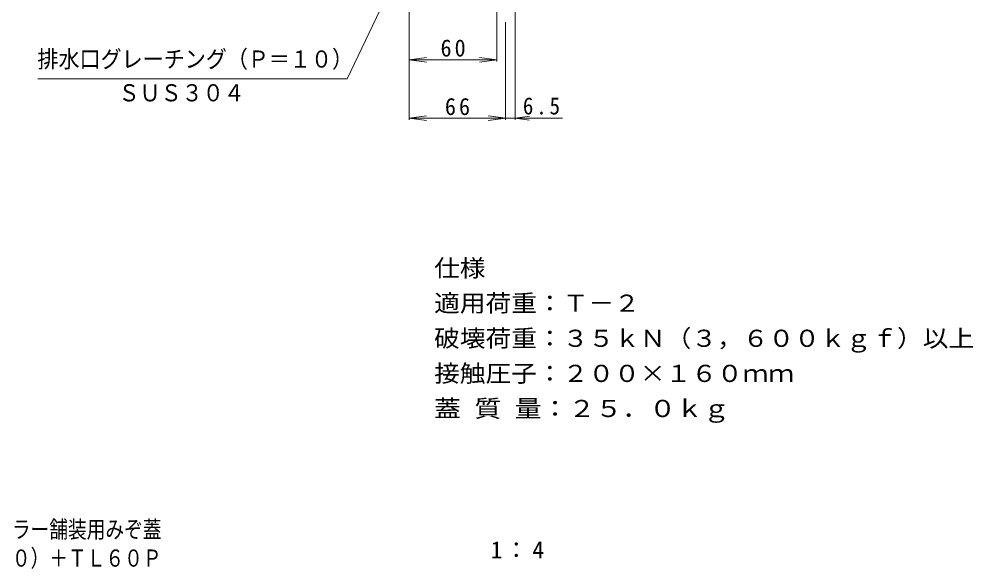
# Model space of a CAD drawing. Units: millimetres, scale not verified. Extents: x -584 to 700, y -548 to 542.
# Drawn here: x 48 to 700, y -548 to -172 of the extents above; entities that cross this region are included whole.
import ezdxf
from ezdxf.enums import TextEntityAlignment as Align

# ---------------------------------------------------------------- set-up
doc = ezdxf.new("R2010")
doc.units = ezdxf.units.MM
doc.header["$LTSCALE"] = 4
for name, color, linetype, lineweight in [('0-4_その他', 7, 'Continuous', 9), ('0-5_寸法', 7, 'Continuous', 9), ('0-E', 2, 'Continuous', 9)]:
    doc.layers.add(name, color=color, linetype=linetype, lineweight=lineweight)
doc.layers.add('F-5_F-5ﾚｲﾔ', color=2, linetype='Continuous')
doc.styles.add('ＭＳ ゴシック', font='')
doc.styles.get('ＭＳ ゴシック').set_extended_font_data('MS Gothic')

msp = doc.modelspace()

# ---------------------------------------------------------------- linework, layer by layer
at = {"layer": '0-4_その他'}
for p, q in [((387.154, -241.451), (387.154, -129.45)), ((314.654, -148.45), (314.654, -241.451)), ((374.654, -145.45), (374.654, -201.451)), ((380.654, -174.486), (380.654, -241.451)), ((314.654, -200.251), (326.551, -198.684)), ((314.654, -200.251), (326.551, -201.817)), ((314.654, -200.251), (374.654, -200.251)), ((374.654, -200.251), (362.757, -198.684)), ((374.654, -200.251), (362.757, -201.817)), ((314.654, -240.251), (326.551, -238.684)), ((314.654, -240.251), (326.551, -241.817)), ((314.654, -240.251), (380.654, -240.251)), ((380.654, -240.251), (368.757, -238.684)), ((380.654, -240.251), (368.757, -241.817)), ((380.654, -240.251), (370.739, -238.945)), ((380.654, -240.251), (370.739, -241.556)), ((380.654, -240.251), (387.154, -240.251)), ((387.154, -240.251), (397.068, -238.945)), ((387.154, -240.251), (397.068, -241.556)), ((387.154, -240.251), (419.612, -240.251))]:
    msp.add_line(p, q, dxfattribs=at)
at = {"layer": '0-E', "color": 7}
msp.add_lwpolyline([(60.617, -213.355), (272.316, -213.355), (314.654, -124.37)], dxfattribs=at)

# ---------------------------------------------------------------- texts
at = {"layer": '0-4_その他', "color": 2, "char_height": 11.73, "attachment_point": 7, "style": 'ＭＳ ゴシック'}
for s, insert in [('\\T1.27;\\W0.95;60', (336.154, -198.251)), ('\\T1.27;\\W0.95;66', (339.154, -238.251)), ('\\T1.27;\\W0.9;6.5', (392.526, -237.851))]:
    msp.add_mtext(s, dxfattribs=dict(at, insert=insert))
at = {"layer": '0-5_寸法', "color": 2, "style": 'ＭＳ ゴシック'}
for s, width, p in [('仕様', 1.1, (331.777, -352.088)), ('適用荷重：Ｔ－２', 1.1, (331.777, -376.088)), ('破壊荷重：３５ｋＮ（３，６００ｋｇｆ）以上', 1.1, (331.777, -400.088)), ('接触圧子：２００×１６０ｍｍ', 1.1, (331.777, -424.088)), ('蓋 質 量：２５．０ｋｇ', 1.15, (331.777, -448.088))]:
    msp.add_text(s, height=11.73, dxfattribs=dict(at, width=width)).set_placement(p, align=Align.BOTTOM_LEFT)
at = {"layer": '0-E', "style": 'ＭＳ ゴシック', "width": 0.9}
for s, p in [('排水口グレーチング（Ｐ＝１０）', (60.326, -209.168)), ('ＳＵＳ３０４', (115.799, -232.241))]:
    msp.add_text(s, height=11.73, dxfattribs=at).set_placement(p, align=Align.BOTTOM_LEFT)
at = {"layer": 'F-5_F-5ﾚｲﾔ', "style": 'ＭＳ ゴシック', "width": 0.8}
for s, p in [('タイル用\u3000充填深さ４０ｍｍ\u3000ステンレス目地\u3000集水桝用\u3000カラー舗装用みぞ蓋\u3000', (-315.553, -530.705)), ('\u3000\u3000\u3000\u3000\u3000\u3000\u3000\u3000\u3000\u3000\u3000\u3000\u3000\u3000\u3000ＳＥＷ－２－４５０（Ｐ＝１０）＋ＴＬ６０Ｐ', (-315.553, -550.367))]:
    msp.add_text(s, height=11.73, dxfattribs=at).set_placement(p, align=Align.BOTTOM_LEFT)
at = {"layer": 'F-5_F-5ﾚｲﾔ', "insert": (370.5, -541.243), "char_height": 11.73, "attachment_point": 7, "style": 'ＭＳ ゴシック'}
msp.add_mtext('\\T1.19;1：4', dxfattribs=at)

doc.saveas('drawing.dxf')
